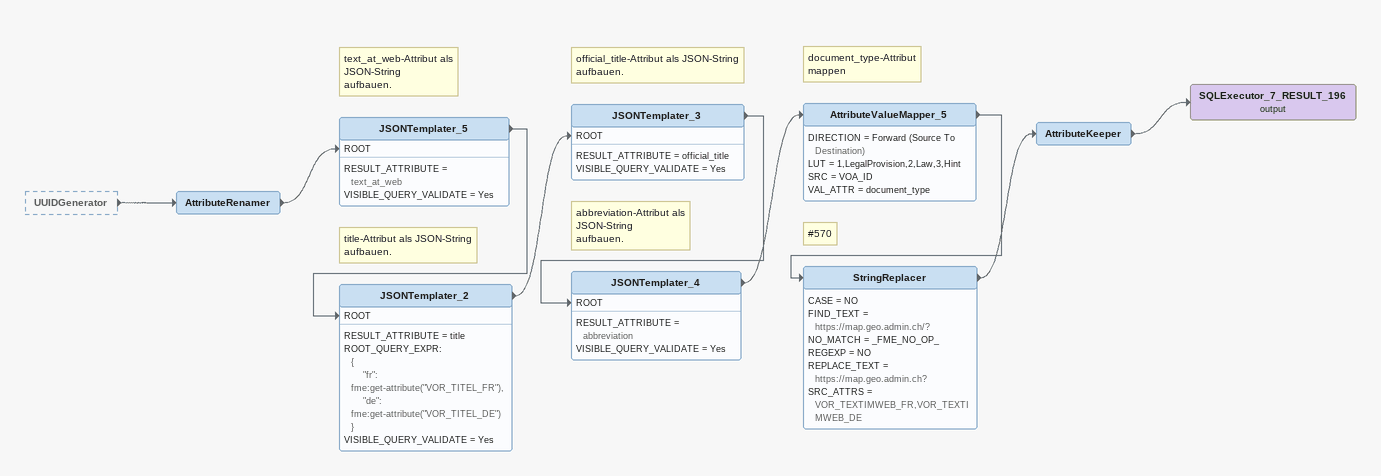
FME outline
UUIDGenerator [outside]
    -> AttributeRenamer
AttributeRenamer
    -> JSONTemplater_5 [ROOT]
Note: text_at_web-Attribut als JSON-String / aufbauen.
JSONTemplater_5
    RESULT_ATTRIBUTE = text_at_web
    VISIBLE_QUERY_VALIDATE = Yes
    -> JSONTemplater_2 [ROOT]
Note: title-Attribut als JSON-String / aufbauen.
JSONTemplater_2
    RESULT_ATTRIBUTE = title
    ROOT_QUERY_EXPR:
      {
          "fr": fme:get-attribute("VOR_TITEL_FR"),
          "de": fme:get-attribute("VOR_TITEL_DE")
      }
    VISIBLE_QUERY_VALIDATE = Yes
    -> JSONTemplater_3 [ROOT]
Note: official_title-Attribut als JSON-String / aufbauen.
JSONTemplater_3
    RESULT_ATTRIBUTE = official_title
    VISIBLE_QUERY_VALIDATE = Yes
    -> JSONTemplater_4 [ROOT]
Note: abbreviation-Attribut als JSON-String / aufbauen.
JSONTemplater_4
    RESULT_ATTRIBUTE = abbreviation
    VISIBLE_QUERY_VALIDATE = Yes
    -> AttributeValueMapper_5
Note: document_type-Attribut / mappen
AttributeValueMapper_5
    DIRECTION = Forward (Source To Destination)
    LUT = 1,LegalProvision,2,Law,3,Hint
    SRC = VOA_ID
    VAL_ATTR = document_type
    -> StringReplacer
Note: #570
StringReplacer
    CASE = NO
    FIND_TEXT = https://map.geo.admin.ch/?
    NO_MATCH = _FME_NO_OP_
    REGEXP = NO
    REPLACE_TEXT = https://map.geo.admin.ch?
    SRC_ATTRS = VOR_TEXTIMWEB_FR,VOR_TEXTIMWEB_DE
    -> AttributeKeeper
AttributeKeeper
    -> SQLExecutor_7_RESULT_196 (output)
SQLExecutor_7_RESULT_196 (output)
